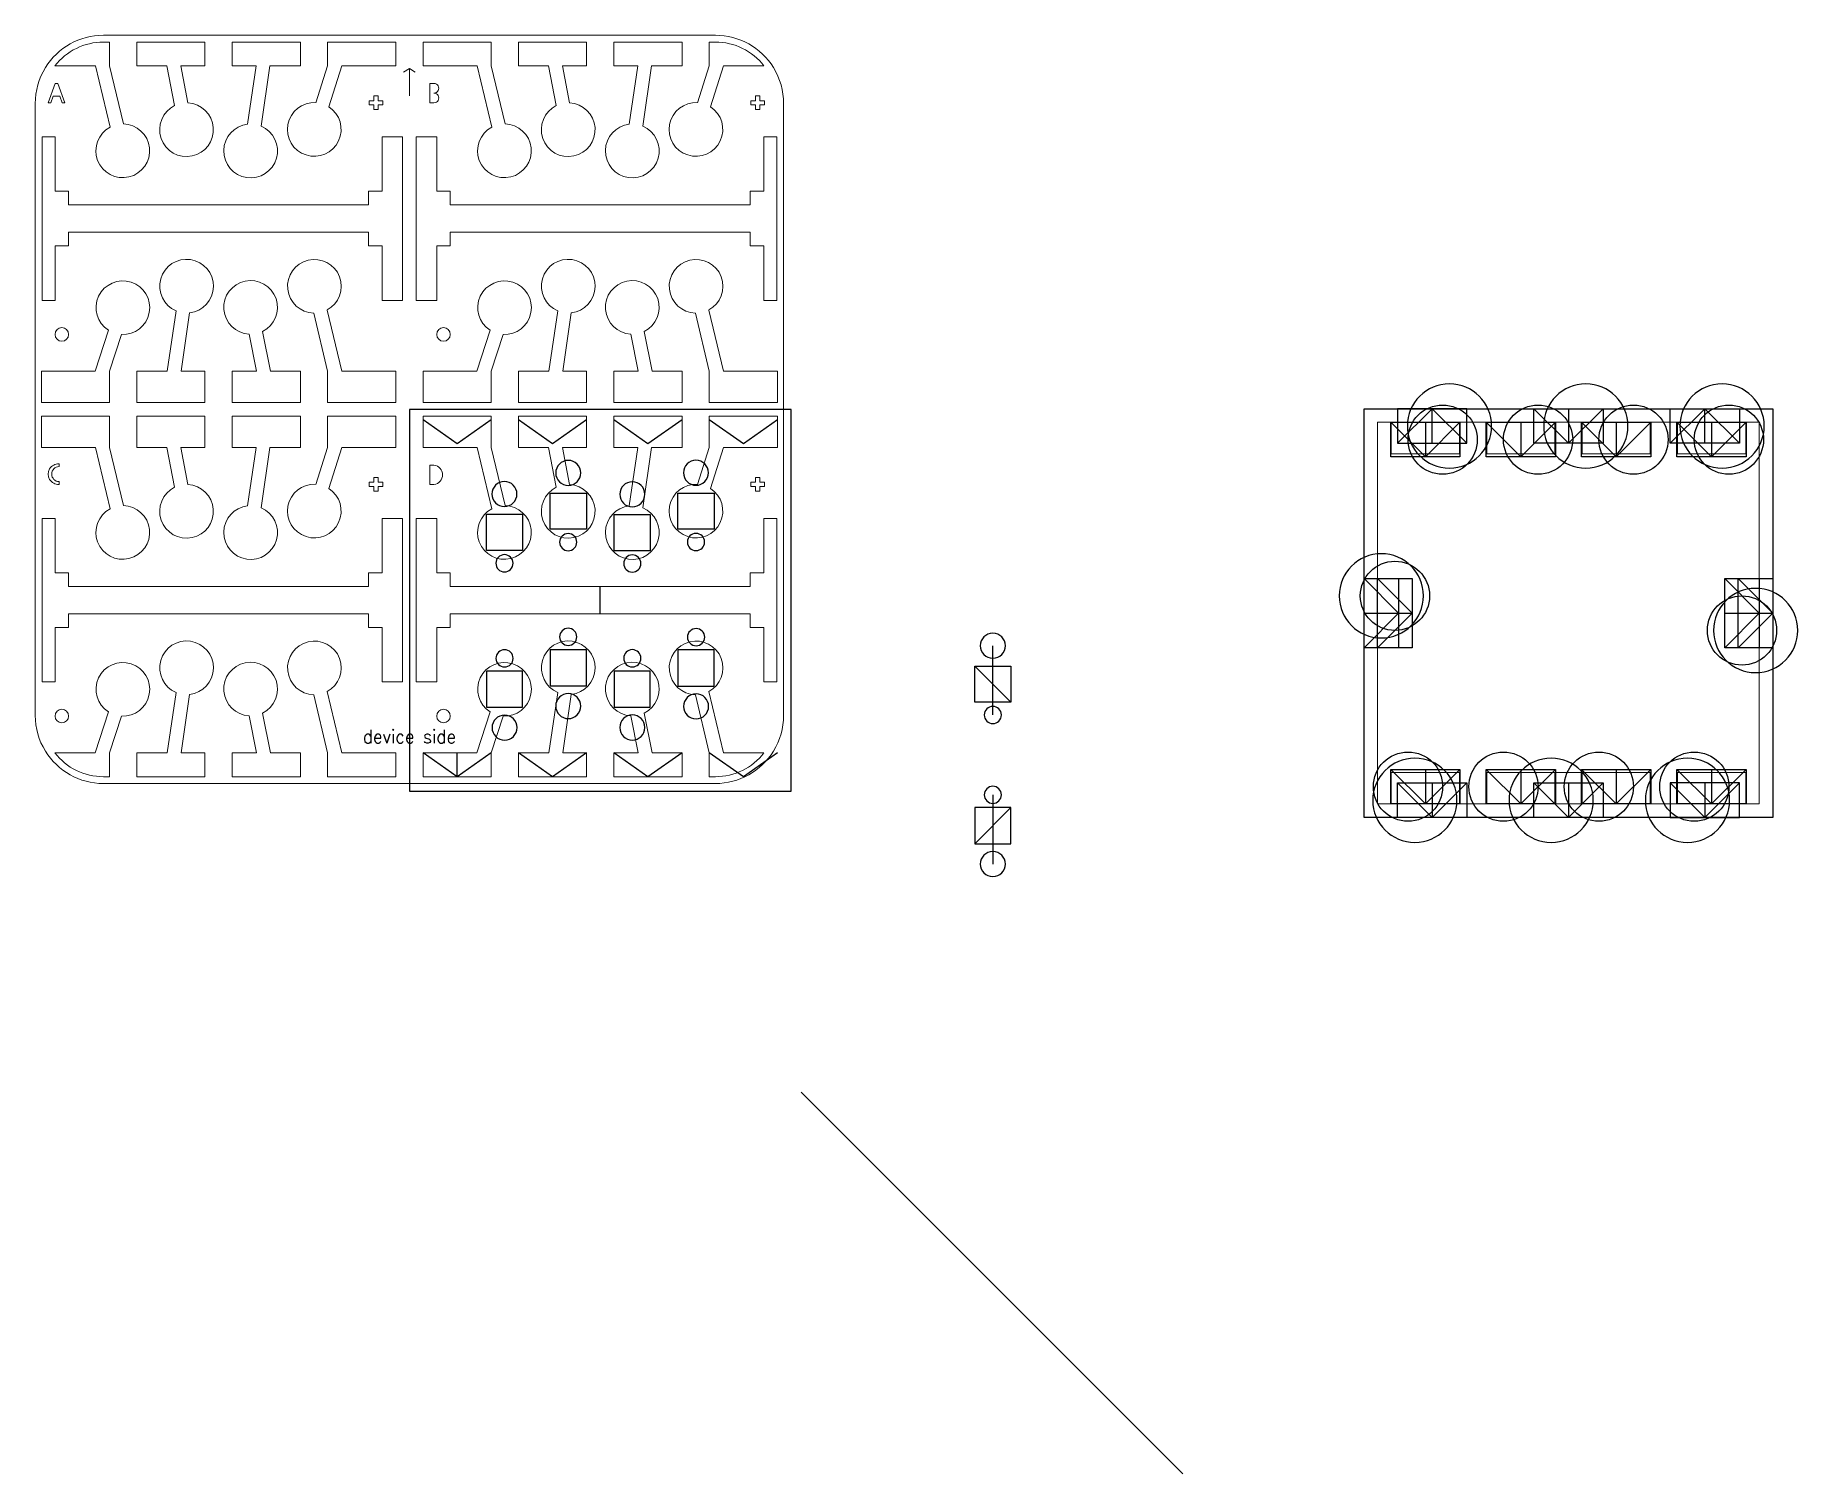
# Model space of a CAD drawing. Extents: x -27 to 102, y -78 to 27.
import ezdxf
from ezdxf.enums import TextEntityAlignment as Align

# ---------------------------------------------------------------- set-up
doc = ezdxf.new("R2010")
doc.units = 0
doc.header["$MEASUREMENT"] = 0
doc.layers.add('30x30', color=2, linetype='Continuous')
doc.layers.add('cut', color=7, linetype='Continuous', lineweight=0)
doc.layers.add('engrave', color=160, linetype='Continuous', lineweight=13)
doc.styles.get("Standard").update_dxf_attribs({"font": 'standard'})

msp = doc.modelspace()

# ---------------------------------------------------------------- linework, layer by layer
at = {"linetype": 'ByBlock'}
for p, q in [((71.99, -0.95), (74.53, -3.49)), ((74.53, -0.95), (74.53, -3.49)), ((77.07, -0.95), (74.53, -3.49)), ((78.99, -0.95), (81.53, -3.49)), ((81.53, -0.95), (81.53, -3.49)), ((84.07, -0.95), (81.53, -3.49)), ((85.99, -0.95), (88.53, -3.49)), ((88.53, -0.95), (88.53, -3.49)), ((91.07, -0.95), (88.53, -3.49)), ((92.99, -0.95), (95.53, -3.49)), ((95.53, -0.95), (95.53, -3.49)), ((98.07, -0.95), (95.53, -3.49)), ((71.03, -12.41), (73.57, -14.95)), ((96.49, -12.41), (99.03, -14.95)), ((71.03, -14.95), (73.57, -14.95)), ((71.03, -17.49), (73.57, -14.95)), ((96.49, -14.95), (99.03, -14.95)), ((96.49, -17.49), (99.03, -14.95)), ((71.99, -26.41), (74.53, -28.95)), ((74.53, -26.41), (74.53, -28.95)), ((77.07, -26.41), (74.53, -28.95)), ((78.99, -26.41), (81.53, -28.95)), ((81.53, -26.41), (81.53, -28.95)), ((84.07, -26.41), (81.53, -28.95)), ((85.99, -26.41), (88.53, -28.95)), ((88.53, -26.41), (88.53, -28.95)), ((91.07, -26.41), (88.53, -28.95)), ((92.99, -26.41), (95.53, -28.95)), ((95.53, -26.41), (95.53, -28.95)), ((98.07, -26.41), (95.53, -28.95))]:
    msp.add_line(p, q, dxfattribs=at)
for points in [[(70.03, -29.95), (70.03, 0.05), (100.03, 0.05), (100.03, -29.95)], [(71.99, -3.49), (71.99, -0.95), (77.07, -0.95), (77.07, -3.49)], [(78.99, -3.49), (78.99, -0.95), (84.07, -0.95), (84.07, -3.49)], [(85.99, -3.49), (85.99, -0.95), (91.07, -0.95), (91.07, -3.49)], [(92.99, -3.49), (92.99, -0.95), (98.07, -0.95), (98.07, -3.49)], [(73.57, -17.49), (71.03, -17.49), (71.03, -12.41), (73.57, -12.41)], [(99.03, -17.49), (96.49, -17.49), (96.49, -12.41), (99.03, -12.41)], [(71.99, -28.95), (71.99, -26.41), (77.07, -26.41), (77.07, -28.95)], [(78.99, -28.95), (78.99, -26.41), (84.07, -26.41), (84.07, -28.95)], [(85.99, -28.95), (85.99, -26.41), (91.07, -26.41), (91.07, -28.95)], [(92.99, -28.95), (92.99, -26.41), (98.07, -26.41), (98.07, -28.95)]]:
    msp.add_lwpolyline(points, close=True, dxfattribs=at)
for centre in [(75.8, -2.22), (82.8, -2.22), (89.8, -2.22), (96.8, -2.22), (72.3, -13.68), (97.76, -16.22), (73.26, -27.68), (80.26, -27.68), (87.26, -27.68), (94.26, -27.68)]:
    msp.add_circle(centre, 2.54, dxfattribs=at)
at = {"layer": '30x30', "linetype": 'ByBlock'}
for p, q in [((72.49, -2.49), (75.03, 0.05)), ((75.03, -2.49), (75.03, 0.05)), ((77.57, -2.49), (75.03, 0.05)), ((82.49, 0.05), (85.03, -2.49)), ((85.03, 0.05), (85.03, -2.49)), ((87.57, 0.05), (85.03, -2.49)), ((92.49, -2.49), (95.03, 0.05)), ((95.03, -2.49), (95.03, 0.05)), ((97.57, -2.49), (95.03, 0.05)), ((70.03, -12.41), (72.57, -14.95)), ((97.49, -12.41), (100.03, -14.95)), ((70.03, -14.95), (72.57, -14.95)), ((70.03, -17.49), (72.57, -14.95)), ((97.49, -14.95), (100.03, -14.95)), ((97.49, -17.49), (100.03, -14.95)), ((72.49, -27.41), (75.03, -29.95)), ((75.03, -27.41), (75.03, -29.95)), ((77.57, -27.41), (75.03, -29.95)), ((82.49, -27.41), (85.03, -29.95)), ((85.03, -27.41), (85.03, -29.95)), ((87.57, -27.41), (85.03, -29.95)), ((92.49, -27.41), (95.03, -29.95)), ((95.03, -27.41), (95.03, -29.95)), ((97.57, -27.41), (95.03, -29.95))]:
    msp.add_line(p, q, dxfattribs=at)
at = {"layer": '30x30', "linetype": 'ByBlock', "extrusion": (0, -1.22465e-16, -1)}
for p, q in [((3.5, -2.52), (1, -0.77)), ((6, -0.77), (3.5, -2.52)), ((10.5, -2.52), (8, -0.77)), ((13, -0.77), (10.5, -2.52)), ((17.5, -2.52), (15, -0.77)), ((20, -0.77), (17.5, -2.52)), ((24.5, -2.52), (22, -0.77)), ((27, -0.77), (24.5, -2.52)), ((14, -15), (14, -13)), ((42.8, -22.42), (42.8, -17.34)), ((44.12, -21.48), (41.47, -18.83)), ((3.5, -26.95), (1, -25.2)), ((3.5, -26.95), (3.5, -25.2)), ((6, -25.2), (3.5, -26.95)), ((10.5, -26.95), (8, -25.2)), ((13, -25.2), (10.5, -26.95)), ((17.5, -26.95), (15, -25.2)), ((20, -25.2), (17.5, -26.95)), ((24.5, -26.95), (22, -25.2)), ((27, -25.2), (24.5, -26.95)), ((42.8, -28.28), (42.8, -33.36)), ((44.12, -29.22), (41.47, -31.87)), ((28.75, -50.09), (56.75, -78.09))]:
    msp.add_line(p, q, dxfattribs=at)
at = {"layer": '30x30', "linetype": 'ByBlock'}
for points in [[(72.49, 0.05), (72.49, -2.49), (77.57, -2.49), (77.57, 0.05)], [(97.57, 0.05), (97.57, -2.49), (92.49, -2.49), (92.49, 0.05)], [(97.57, -29.95), (97.57, -27.41), (92.49, -27.41), (92.49, -29.95)]]:
    msp.add_lwpolyline(points, close=True, dxfattribs=at)
at = {"layer": '30x30', "linetype": 'ByBlock', "elevation": 0}
for points in [[(82.49, -2.49), (82.49, 0.05), (87.57, 0.05), (87.57, -2.49)], [(72.57, -17.49), (70.03, -17.49), (70.03, -12.41), (72.57, -12.41)], [(100.03, -17.49), (97.49, -17.49), (97.49, -12.41), (100.03, -12.41)], [(72.49, -29.95), (72.49, -27.41), (77.57, -27.41), (77.57, -29.95)], [(82.49, -29.95), (82.49, -27.41), (87.57, -27.41), (87.57, -29.95)]]:
    msp.add_lwpolyline(points, close=True, dxfattribs=at)
at = {"layer": '30x30', "linetype": 'ByBlock', "extrusion": (0, -1.22465e-16, -1), "elevation": 0}
for points in [[(0, 0), (0, -28), (-28, -28), (-28, 0)], [(-10.33, -8.8), (-10.33, -6.15), (-12.98, -6.15), (-12.98, -8.8)], [(-19.7, -8.79), (-19.7, -6.14), (-22.35, -6.14), (-22.35, -8.79)], [(-5.65, -10.35), (-5.65, -7.7), (-8.3, -7.7), (-8.3, -10.35)], [(-15.02, -10.37), (-15.02, -7.72), (-17.67, -7.72), (-17.67, -10.37)], [(-10.33, -17.63), (-10.33, -20.28), (-12.98, -20.28), (-12.98, -17.63)], [(-19.7, -17.65), (-19.7, -20.3), (-22.35, -20.3), (-22.35, -17.65)], [(-5.65, -19.21), (-5.65, -21.86), (-8.3, -21.86), (-8.3, -19.21)], [(-15.02, -19.2), (-15.02, -21.85), (-17.67, -21.85), (-17.67, -19.2)], [(-41.47, -29.22), (-41.47, -31.87), (-44.12, -31.87), (-44.12, -29.22)]]:
    msp.add_lwpolyline(points, close=True, dxfattribs=at)
at = {"layer": '30x30', "linetype": 'ByBlock', "extrusion": (0, -1.22465e-16, -1)}
msp.add_lwpolyline([(-41.47, -21.48), (-41.47, -18.83), (-44.12, -18.83), (-44.12, -21.48)], close=True, dxfattribs=at)
for centre, radius in [((-76.3, -1.22), 3.09), ((-86.3, -1.22), 3.09), ((-96.3, -1.22), 3.09), ((-11.65, -4.66), 0.918), ((-21.02, -4.65), 0.918), ((-6.97, -6.21), 0.918), ((-16.35, -6.23), 0.918), ((-11.65, -9.74), 0.631), ((-21.02, -9.73), 0.631), ((-6.97, -11.29), 0.631), ((-16.35, -11.31), 0.631), ((-71.3, -13.68), 3.09), ((-98.76, -16.22), 3.09), ((-11.65, -16.69), 0.631), ((-21.03, -16.71), 0.631), ((-42.8, -17.34), 0.918), ((-6.98, -18.27), 0.631), ((-16.35, -18.26), 0.631), ((-11.65, -21.77), 0.918), ((-21.03, -21.79), 0.918), ((-42.8, -22.42), 0.631), ((-6.98, -23.35), 0.918), ((-16.35, -23.34), 0.918), ((-73.76, -28.68), 3.09), ((-83.76, -28.68), 3.09), ((-93.76, -28.68), 3.09), ((-42.8, -28.28), 0.631), ((-42.8, -33.36), 0.918)]:
    msp.add_circle(centre, radius, dxfattribs=at)
at = {"layer": 'cut'}
for p, q in [((-22, 27.45), (-22.45, 27.45)), ((-20, 27.45), (-22, 27.45)), ((-15, 27.45), (-20, 27.45)), ((-15, 27.45), (-13, 27.45)), ((-8, 27.45), (-13, 27.45)), ((-6, 27.45), (-8, 27.45)), ((-6, 27.45), (-1, 27.45)), ((1, 27.45), (-1, 27.45)), ((6, 27.45), (1, 27.45)), ((6, 27.45), (8, 27.45)), ((8, 27.45), (13, 27.45)), ((13, 27.45), (15, 27.45)), ((20, 27.45), (15, 27.45)), ((20, 27.45), (22, 27.45)), ((22, 27.45), (22.45, 27.45)), ((22, 27.45), (22.45, 27.45)), ((-22.45, 26.95), (-22, 26.95)), ((-22, 25.2), (-22, 26.95)), ((-20, 25.2), (-20, 26.95)), ((-20, 26.95), (-15, 26.95)), ((-15, 25.2), (-15, 26.95)), ((-13, 25.2), (-13, 26.95)), ((-13, 26.95), (-8, 26.95)), ((-8, 25.2), (-8, 26.95)), ((-6, 25.2), (-6, 26.95)), ((-6, 26.95), (-1, 26.95)), ((-1, 25.2), (-1, 26.95)), ((1, 26.95), (6, 26.95)), ((1, 25.2), (1, 26.95)), ((6, 25.2), (6, 26.95)), ((8, 25.2), (8, 26.95)), ((8, 26.95), (13, 26.95)), ((13, 25.2), (13, 26.95)), ((15, 25.2), (15, 26.95)), ((15, 26.95), (20, 26.95)), ((20, 25.2), (20, 26.95)), ((22.45, 26.95), (22, 26.95)), ((22, 25.2), (22, 26.95)), ((-26.01, 25.2), (-23.03, 25.2)), ((-21.96, 20.71), (-23.03, 25.2)), ((-20.98, 20.94), (-22, 25.2)), ((-17.8, 25.2), (-20, 25.2)), ((-17.23, 22.29), (-17.8, 25.2)), ((-16.78, 25.2), (-16.25, 22.49)), ((-15, 25.2), (-16.78, 25.2)), ((-11.25, 25.2), (-13, 25.2)), ((-11.87, 20.92), (-11.25, 25.2)), ((-10.23, 25.2), (-10.88, 20.77)), ((-8, 25.2), (-10.23, 25.2)), ((-6.87, 22.5), (-6, 25.2)), ((-5.92, 22.2), (-4.95, 25.2)), ((-1, 25.2), (-4.95, 25.2)), ((1, 25.2), (4.97, 25.2)), ((6.04, 20.71), (4.97, 25.2)), ((7.02, 20.94), (6, 25.2)), ((10.2, 25.2), (8, 25.2)), ((10.77, 22.29), (10.2, 25.2)), ((11.22, 25.2), (11.75, 22.49)), ((13, 25.2), (11.22, 25.2)), ((16.75, 25.2), (15, 25.2)), ((16.13, 20.92), (16.75, 25.2)), ((17.77, 25.2), (17.12, 20.77)), ((20, 25.2), (17.77, 25.2)), ((21.13, 22.5), (22, 25.2)), ((22.08, 22.2), (23.05, 25.2)), ((26.01, 25.2), (23.05, 25.2)), ((-26.5, 22.5), (-25.99, 23.91)), ((-25.99, 23.91), (-25.79, 23.91)), ((-25.79, 23.91), (-25.27, 22.5)), ((1.5, 22.5), (1.5, 23.91)), ((1.5, 23.91), (1.8, 23.91)), ((-27.45, 22.45), (-27.45, 20)), ((-26.5, 22.5), (-26.3, 22.5)), ((-26.3, 22.5), (-26.13, 22.97)), ((-26.13, 22.97), (-25.64, 22.97)), ((-25.47, 22.5), (-25.64, 22.97)), ((-25.27, 22.5), (-25.47, 22.5)), ((-2.95, 22.65), (-2.6, 22.65)), ((-2.95, 22.35), (-2.95, 22.65)), ((-2.6, 22.35), (-2.95, 22.35)), ((-2.6, 22.65), (-2.6, 23)), ((-2.6, 23), (-2.3, 23)), ((-2.6, 22), (-2.6, 22.35)), ((-2.3, 22), (-2.6, 22)), ((-2.3, 23), (-2.3, 22.65)), ((-2.3, 22.65), (-1.95, 22.65)), ((-1.95, 22.35), (-2.3, 22.35)), ((-2.3, 22.35), (-2.3, 22)), ((-1.95, 22.65), (-1.95, 22.35)), ((1.5, 22.5), (1.8, 22.5)), ((25.05, 22.65), (25.4, 22.65)), ((25.05, 22.35), (25.05, 22.65)), ((25.4, 22.35), (25.05, 22.35)), ((25.4, 22.65), (25.4, 23)), ((25.4, 23), (25.7, 23)), ((25.4, 22), (25.4, 22.35)), ((25.7, 22), (25.4, 22)), ((25.7, 23), (25.7, 22.65)), ((25.7, 22.65), (26.05, 22.65)), ((26.05, 22.35), (25.7, 22.35)), ((25.7, 22.35), (25.7, 22)), ((26.05, 22.65), (26.05, 22.35)), ((27.45, 20), (27.45, 22.45)), ((-27.45, 20), (-27.45, 8)), ((-26, 20), (-26.95, 20)), ((-26.95, 20), (-26.95, 8)), ((-26, 20), (-26, 16)), ((-2, 20), (-2, 16)), ((-2, 20), (-0.5, 20)), ((-0.5, 20), (-0.5, 8)), ((2, 20), (0.5, 20)), ((0.5, 20), (0.5, 8)), ((2, 20), (2, 16)), ((26, 20), (26, 16)), ((26, 20), (26.95, 20)), ((26.95, 20), (26.95, 8)), ((27.45, 8), (27.45, 20)), ((-26, 16), (-25, 16)), ((-25, 16), (-25, 15)), ((-2, 16), (-3, 16)), ((-3, 16), (-3, 15)), ((2, 16), (3, 16)), ((3, 16), (3, 15)), ((26, 16), (25, 16)), ((25, 16), (25, 15)), ((-25, 15), (-3, 15)), ((25, 15), (3, 15)), ((-25, 12), (-25, 13)), ((-25, 13), (-3, 13)), ((-3, 12), (-3, 13)), ((3, 12), (3, 13)), ((3, 13), (25, 13)), ((25, 12), (25, 13)), ((-26, 8), (-26, 12)), ((-26, 12), (-25, 12)), ((-2, 12), (-3, 12)), ((-2, 8), (-2, 12)), ((2, 8), (2, 12)), ((2, 12), (3, 12)), ((26, 12), (25, 12)), ((26, 8), (26, 12)), ((-27.45, 8), (-27.45, -8)), ((-26, 8), (-26.95, 8)), ((-2, 8), (-0.5, 8)), ((2, 8), (0.5, 8)), ((26, 8), (26.95, 8)), ((27.45, -8), (27.45, 8)), ((-17.77, 2.8), (-17.12, 7.23)), ((-16.13, 7.08), (-16.75, 2.8)), ((-7.02, 7.06), (-6, 2.8)), ((-6.04, 7.29), (-4.97, 2.8)), ((10.23, 2.8), (10.88, 7.23)), ((11.87, 7.08), (11.25, 2.8)), ((20.98, 7.06), (22, 2.8)), ((21.96, 7.29), (23.03, 2.8)), ((-22.08, 5.8), (-23.05, 2.8)), ((-21.13, 5.5), (-22, 2.8)), ((-11.22, 2.8), (-11.75, 5.51)), ((-10.77, 5.71), (-10.2, 2.8)), ((5.92, 5.8), (4.95, 2.8)), ((6.87, 5.5), (6, 2.8)), ((16.78, 2.8), (16.25, 5.51)), ((17.23, 5.71), (17.8, 2.8)), ((-27, 2.8), (-27, 0.5)), ((-27, 2.8), (-23.05, 2.8)), ((-22, 2.8), (-22, 0.5)), ((-20, 2.8), (-20, 0.5)), ((-20, 2.8), (-17.77, 2.8)), ((-16.75, 2.8), (-15, 2.8)), ((-15, 2.8), (-15, 0.5)), ((-13, 2.8), (-13, 0.5)), ((-13, 2.8), (-11.22, 2.8)), ((-10.2, 2.8), (-8, 2.8)), ((-8, 2.8), (-8, 0.5)), ((-6, 2.8), (-6, 0.5)), ((-1, 2.8), (-4.97, 2.8)), ((-1, 2.8), (-1, 0.5)), ((1, 2.8), (1, 0.5)), ((1, 2.8), (4.95, 2.8)), ((6, 2.8), (6, 0.5)), ((8, 2.8), (8, 0.5)), ((8, 2.8), (10.23, 2.8)), ((11.25, 2.8), (13, 2.8)), ((13, 2.8), (13, 0.5)), ((15, 2.8), (15, 0.5)), ((15, 2.8), (16.78, 2.8)), ((17.8, 2.8), (20, 2.8)), ((20, 2.8), (20, 0.5)), ((22, 2.8), (22, 0.5)), ((27, 2.8), (23.03, 2.8)), ((27, 2.8), (27, 0.5)), ((-27, 0.5), (-22, 0.5)), ((-20, 0.5), (-15, 0.5)), ((-13, 0.5), (-8, 0.5)), ((-6, 0.5), (-1, 0.5)), ((1, 0.5), (6, 0.5)), ((8, 0.5), (13, 0.5)), ((20, 0.5), (15, 0.5)), ((27, 0.5), (22, 0.5)), ((-27, -2.8), (-27, -0.5)), ((-22, -0.5), (-27, -0.5)), ((-22, -2.8), (-22, -0.5)), ((-20, -2.8), (-20, -0.5)), ((-15, -0.5), (-20, -0.5)), ((-15, -2.8), (-15, -0.5)), ((-13, -2.8), (-13, -0.5)), ((-8, -0.5), (-13, -0.5)), ((-8, -2.8), (-8, -0.5)), ((-6, -2.8), (-6, -0.5)), ((-1, -0.5), (-6, -0.5)), ((-1, -2.8), (-1, -0.5)), ((1, -2.8), (1, -0.5)), ((6, -0.5), (1, -0.5)), ((6, -2.8), (6, -0.5)), ((8, -2.8), (8, -0.5)), ((13, -0.5), (8, -0.5)), ((13, -2.8), (13, -0.5)), ((15, -2.8), (15, -0.5)), ((15, -0.5), (20, -0.5)), ((20, -2.8), (20, -0.5)), ((22, -2.8), (22, -0.5)), ((22, -0.5), (27, -0.5)), ((27, -2.8), (27, -0.5)), ((-27, -2.8), (-23.03, -2.8)), ((-21.96, -7.29), (-23.03, -2.8)), ((-20.98, -7.06), (-22, -2.8)), ((-17.8, -2.8), (-20, -2.8)), ((-17.23, -5.71), (-17.8, -2.8)), ((-16.78, -2.8), (-16.25, -5.51)), ((-15, -2.8), (-16.78, -2.8)), ((-11.25, -2.8), (-13, -2.8)), ((-11.87, -7.08), (-11.25, -2.8)), ((-10.23, -2.8), (-10.88, -7.23)), ((-8, -2.8), (-10.23, -2.8)), ((-6.87, -5.5), (-6, -2.8)), ((-5.92, -5.8), (-4.95, -2.8)), ((-1, -2.8), (-4.95, -2.8)), ((1, -2.8), (4.97, -2.8)), ((6.04, -7.29), (4.97, -2.8)), ((7.02, -7.06), (6, -2.8)), ((10.2, -2.8), (8, -2.8)), ((10.77, -5.71), (10.2, -2.8)), ((11.22, -2.8), (11.75, -5.51)), ((13, -2.8), (11.22, -2.8)), ((16.75, -2.8), (15, -2.8)), ((16.13, -7.08), (16.75, -2.8)), ((17.77, -2.8), (17.12, -7.23)), ((20, -2.8), (17.77, -2.8)), ((21.13, -5.5), (22, -2.8)), ((22.08, -5.8), (23.05, -2.8)), ((27, -2.8), (23.05, -2.8)), ((-25.7, -4), (-25.7, -4.2)), ((-2.6, -5.35), (-2.6, -5)), ((-2.6, -5), (-2.3, -5)), ((-2.3, -5), (-2.3, -5.35)), ((1.5, -5.5), (1.5, -4.09)), ((1.5, -4.09), (1.8, -4.09)), ((25.4, -5.35), (25.4, -5)), ((25.4, -5), (25.7, -5)), ((25.7, -5), (25.7, -5.35)), ((-25.7, -5.5), (-25.7, -5.3)), ((-2.95, -5.35), (-2.6, -5.35)), ((-2.95, -5.65), (-2.95, -5.35)), ((-2.6, -5.65), (-2.95, -5.65)), ((-2.6, -6), (-2.6, -5.65)), ((-2.3, -6), (-2.6, -6)), ((-2.3, -5.35), (-1.95, -5.35)), ((-1.95, -5.65), (-2.3, -5.65)), ((-2.3, -5.65), (-2.3, -6)), ((-1.95, -5.35), (-1.95, -5.65)), ((1.5, -5.5), (1.8, -5.5)), ((25.05, -5.35), (25.4, -5.35)), ((25.05, -5.65), (25.05, -5.35)), ((25.4, -5.65), (25.05, -5.65)), ((25.4, -6), (25.4, -5.65)), ((25.7, -6), (25.4, -6)), ((25.7, -5.35), (26.05, -5.35)), ((26.05, -5.65), (25.7, -5.65)), ((25.7, -5.65), (25.7, -6)), ((26.05, -5.35), (26.05, -5.65)), ((-27.45, -8), (-27.45, -20)), ((-26, -8), (-26.95, -8)), ((-26.95, -8), (-26.95, -20)), ((-26, -8), (-26, -12)), ((-2, -8), (-2, -12)), ((-2, -8), (-0.5, -8)), ((-0.5, -20), (-0.5, -8)), ((2, -8), (0.5, -8)), ((0.5, -8), (0.5, -20)), ((2, -8), (2, -12)), ((26, -8), (26, -12)), ((26, -8), (26.95, -8)), ((26.95, -8), (26.95, -20)), ((27.45, -20), (27.45, -8)), ((-26, -12), (-25, -12)), ((-25, -12), (-25, -13)), ((-2, -12), (-3, -12)), ((-3, -12), (-3, -13)), ((2, -12), (3, -12)), ((3, -12), (3, -13)), ((26, -12), (25, -12)), ((25, -12), (25, -13)), ((-3, -13), (-25, -13)), ((3, -13), (25, -13)), ((-25, -16), (-25, -15)), ((-25, -15), (-3, -15)), ((-3, -16), (-3, -15)), ((3, -16), (3, -15)), ((25, -15), (3, -15)), ((25, -16), (25, -15)), ((-26, -20), (-26, -16)), ((-26, -16), (-25, -16)), ((-2, -16), (-3, -16)), ((-2, -20), (-2, -16)), ((2, -20), (2, -16)), ((2, -16), (3, -16)), ((26, -16), (25, -16)), ((26, -20), (26, -16)), ((-27.45, -20), (-27.45, -22.45)), ((-26, -20), (-26.95, -20)), ((-2, -20), (-0.5, -20)), ((2, -20), (0.5, -20)), ((26, -20), (26.95, -20)), ((27.45, -22.45), (27.45, -20)), ((-17.77, -25.2), (-17.12, -20.77)), ((-16.13, -20.92), (-16.75, -25.2)), ((-7.02, -20.94), (-6, -25.2)), ((-6.04, -20.71), (-4.97, -25.2)), ((10.23, -25.2), (10.88, -20.77)), ((11.87, -20.92), (11.25, -25.2)), ((20.98, -20.94), (22, -25.2)), ((21.96, -20.71), (23.03, -25.2)), ((-22.08, -22.2), (-23.05, -25.2)), ((-21.13, -22.5), (-22, -25.2)), ((-11.22, -25.2), (-11.75, -22.49)), ((-10.77, -22.29), (-10.2, -25.2)), ((5.92, -22.2), (4.95, -25.2)), ((6.87, -22.5), (6, -25.2)), ((16.78, -25.2), (16.25, -22.49)), ((17.23, -22.29), (17.8, -25.2)), ((-26.01, -25.2), (-23.05, -25.2)), ((-22, -26.95), (-22, -25.2)), ((-20, -26.95), (-20, -25.2)), ((-20, -25.2), (-17.77, -25.2)), ((-16.75, -25.2), (-15, -25.2)), ((-15, -26.95), (-15, -25.2)), ((-13, -26.95), (-13, -25.2)), ((-13, -25.2), (-11.22, -25.2)), ((-10.2, -25.2), (-8, -25.2)), ((-8, -26.95), (-8, -25.2)), ((-6, -26.95), (-6, -25.2)), ((-1, -25.2), (-4.97, -25.2)), ((-1, -26.95), (-1, -25.2)), ((1, -26.95), (1, -25.2)), ((1, -25.2), (4.95, -25.2)), ((6, -26.95), (6, -25.2)), ((8, -26.95), (8, -25.2)), ((8, -25.2), (10.23, -25.2)), ((11.25, -25.2), (13, -25.2)), ((13, -26.95), (13, -25.2)), ((15, -26.95), (15, -25.2)), ((15, -25.2), (16.78, -25.2)), ((17.8, -25.2), (20, -25.2)), ((20, -26.95), (20, -25.2)), ((22, -26.95), (22, -25.2)), ((26.01, -25.2), (23.03, -25.2)), ((-22.45, -26.95), (-22, -26.95)), ((-20, -26.95), (-15, -26.95)), ((-13, -26.95), (-8, -26.95)), ((-6, -26.95), (-1, -26.95)), ((1, -26.95), (6, -26.95)), ((8, -26.95), (13, -26.95)), ((15, -26.95), (20, -26.95)), ((22.45, -26.95), (22, -26.95)), ((-22.45, -27.45), (-22, -27.45)), ((-22, -27.45), (-20, -27.45)), ((-20, -27.45), (-15, -27.45)), ((-15, -27.45), (-13, -27.45)), ((-13, -27.45), (-8, -27.45)), ((-8, -27.45), (-6, -27.45)), ((-6, -27.45), (-1, -27.45)), ((-1, -27.45), (1, -27.45)), ((1, -27.45), (6, -27.45)), ((6, -27.45), (8, -27.45)), ((8, -27.45), (13, -27.45)), ((13, -27.45), (20, -27.45)), ((20, -27.45), (22, -27.45)), ((22, -27.45), (22.45, -27.45))]:
    msp.add_line(p, q, dxfattribs=at)
for centre in [(-25.5, 5.5), (2.5, 5.5), (-25.5, -22.5), (2.5, -22.5)]:
    msp.add_circle(centre, 0.5, dxfattribs=at)
for centre, radius, start, end in [((-22.45, 22.45), 5, 90, 148.3802), ((22.45, 22.45), 5, 31.6198, 90), ((-22.45, 22.45), 4.5, 90, 142.3301), ((22.45, 22.45), 4.5, 37.6699, 90), ((-22.45, 22.45), 5, 148.3802, 180), ((22.45, 22.45), 5, 0, 31.6198), ((1.8, 23.56), 0.352, 270, 90.0218), ((-16.35, 20.52), 1.97, 116.3979, 87.0252), ((-6.98, 20.54), 1.97, 86.8342, 57.4284), ((1.8, 22.85), 0.352, 270, 90.0218), ((11.65, 20.52), 1.97, 116.3979, 87.0252), ((21.02, 20.54), 1.97, 86.8342, 57.4284), ((-21.03, 18.97), 1.97, 118.1274, 88.7216), ((-11.65, 18.96), 1.97, 96.3593, 66.9535), ((6.97, 18.97), 1.97, 118.1274, 88.7216), ((16.35, 18.96), 1.97, 96.3593, 66.9535), ((-16.35, 9.04), 1.97, 276.3593, 246.9535), ((-6.97, 9.03), 1.97, 298.1274, 268.7216), ((11.65, 9.04), 1.97, 276.3593, 246.9535), ((21.03, 9.03), 1.97, 298.1274, 268.7216), ((-21.02, 7.46), 1.97, 266.8342, 237.4284), ((-11.65, 7.48), 1.97, 296.3979, 267.0252), ((6.98, 7.46), 1.97, 266.8342, 237.4284), ((16.35, 7.48), 1.97, 296.3979, 267.0252), ((-25.75, -4.75), 0.752, 86.3048, 273.6952), ((-25.69, -4.75), 0.55, 90.7573, 269.2427), ((1.72, -4.8), 0.71, 276.5844, 83.4374), ((-16.35, -7.48), 1.97, 116.3979, 87.0252), ((-6.98, -7.46), 1.97, 86.8342, 57.4284), ((11.65, -7.48), 1.97, 116.3979, 87.0252), ((21.02, -7.46), 1.97, 86.8342, 57.4284), ((-21.03, -9.03), 1.97, 118.1274, 88.7216), ((-11.65, -9.04), 1.97, 96.3593, 66.9535), ((6.97, -9.03), 1.97, 118.1274, 88.7216), ((16.35, -9.04), 1.97, 96.3593, 66.9535), ((-16.35, -18.96), 1.97, 276.3593, 246.9535), ((-6.97, -18.97), 1.97, 298.1274, 268.7216), ((11.65, -18.96), 1.97, 276.3593, 246.9535), ((21.03, -18.97), 1.97, 298.1274, 268.7216), ((-21.02, -20.54), 1.97, 266.8342, 237.4284), ((-11.65, -20.52), 1.97, 296.3979, 267.0252), ((6.98, -20.54), 1.97, 266.8342, 237.4284), ((16.35, -20.52), 1.97, 296.3979, 267.0252), ((-22.45, -22.45), 5, 180, 211.6198), ((22.45, -22.45), 5, 328.3802, 0), ((-22.45, -22.45), 5, 211.6198, 270), ((-22.45, -22.45), 4.5, 217.6699, 270), ((22.45, -22.45), 5, 270, 328.3802), ((22.45, -22.45), 4.5, 270, 322.3301)]:
    msp.add_arc(centre, radius, start, end, dxfattribs=at)
at = {"layer": 'engrave', "lineweight": 18}
for p, q in [((0, 25), (-0.43, 24.75)), ((0, 23), (0, 25)), ((0, 25), (0.43, 24.75))]:
    msp.add_line(p, q, dxfattribs=at)
at = {"layer": 'engrave', "linetype": 'ByBlock'}
msp.add_line((84.03, -26.65), (86.03, -26.65), dxfattribs=at)
for points in [[(71.03, -28.95), (71.03, -0.95), (99.03, -0.95), (99.03, -28.95)], [(72.03, -3.25), (72.03, -0.95), (77.03, -0.95), (77.03, -3.25)], [(79.03, -0.95), (79.03, -3.25), (84.03, -3.25), (84.03, -0.95)], [(86.03, -3.25), (86.03, -0.95), (91.03, -0.95), (91.03, -3.25)], [(93.03, -0.95), (93.03, -3.25), (98.03, -3.25), (98.03, -0.95)], [(72.03, -28.95), (72.03, -26.65), (77.03, -26.65), (77.03, -28.95)], [(79.03, -26.65), (79.03, -28.95), (84.03, -28.95), (84.03, -26.65)], [(86.03, -28.95), (86.03, -26.65), (91.03, -26.65), (91.03, -28.95)], [(93.03, -26.65), (93.03, -28.95), (98.03, -28.95), (98.03, -26.65)]]:
    msp.add_lwpolyline(points, close=True, dxfattribs=at)

# ---------------------------------------------------------------- texts
at = {"layer": 'engrave', "lineweight": 18}
msp.add_text('device side', height=1, dxfattribs=at).set_placement((0, -24.5), align=Align.CENTER)

doc.saveas('drawing.dxf')
